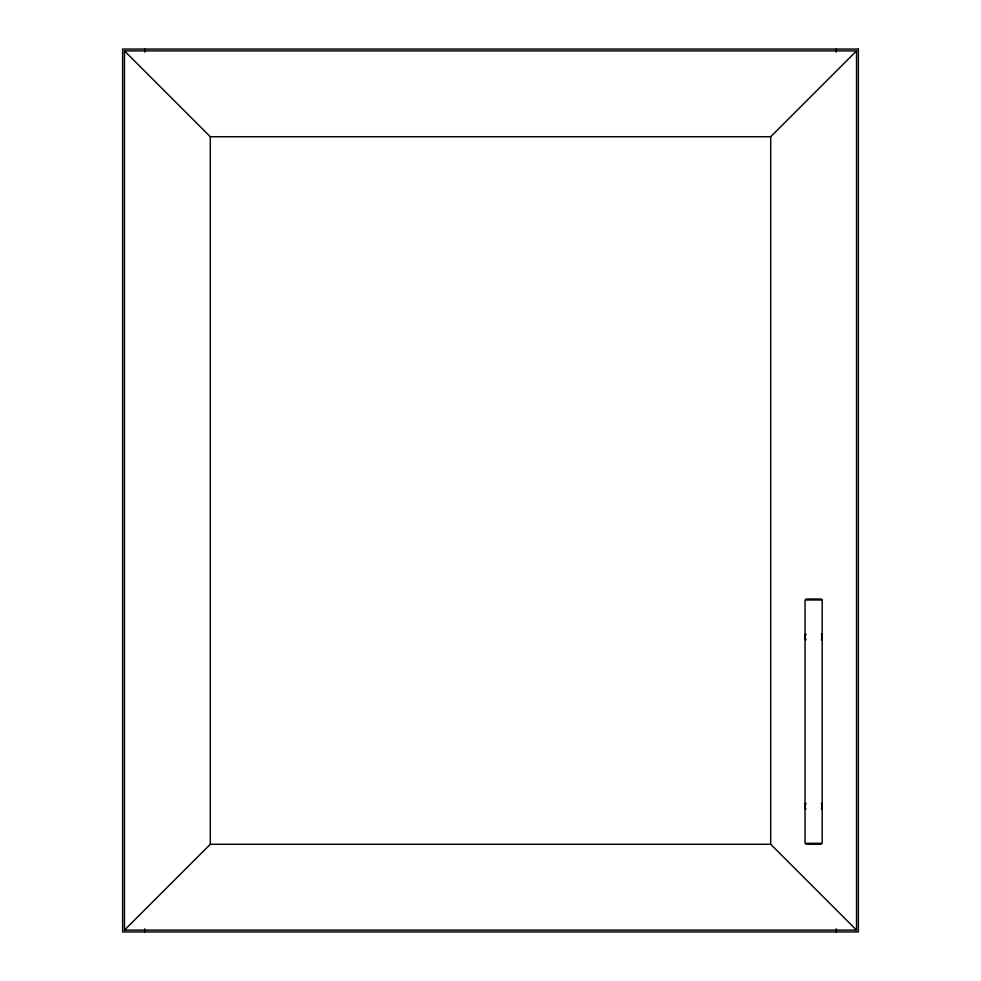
<?xml version="1.0" encoding="UTF-8"?>
<svg xmlns="http://www.w3.org/2000/svg" width="981" height="981" viewBox="0 0 981 981"><rect width="100%" height="100%" fill="white"/><g stroke="black" fill="none" stroke-linecap="round" stroke-linejoin="round"><path stroke-width="1.47" d="M805.806 634.118L805.033 636.988L805.806 639.845M821.428 639.845L822.201 636.988L821.428 634.118M805.806 803.451L805.033 806.308L805.806 809.178M821.428 809.178L822.201 806.308L821.428 803.451M856.536 930.111L770.698 844.273L770.698 136.727L856.536 50.889L124.464 50.889L124.464 930.111L856.536 930.111L856.536 50.889M124.464 930.111L210.302 844.273L210.302 136.727L124.464 50.889M210.302 136.727L770.698 136.727M806.014 599.023L821.22 599.023M210.302 844.273L770.698 844.273M806.014 844.273L821.22 844.273M836.303 49.05L836.303 52.116M836.303 928.884L836.303 931.95M144.698 49.05L144.698 52.116M144.698 928.884L144.698 931.95M805.56 639.931A8.584 8.584 0 0 1 805.56 634.033M821.673 634.033A8.584 8.584 0 0 1 821.673 639.931M821.673 803.365A8.584 8.584 0 0 1 821.673 809.264M805.56 809.264A8.584 8.584 0 0 1 805.56 803.365M858.375 49.05L122.625 49.05L122.625 931.95L858.375 931.95L858.375 49.05M822.201 599.992L805.033 599.992L805.033 843.304L822.201 843.304L822.201 599.992"/></g></svg>
